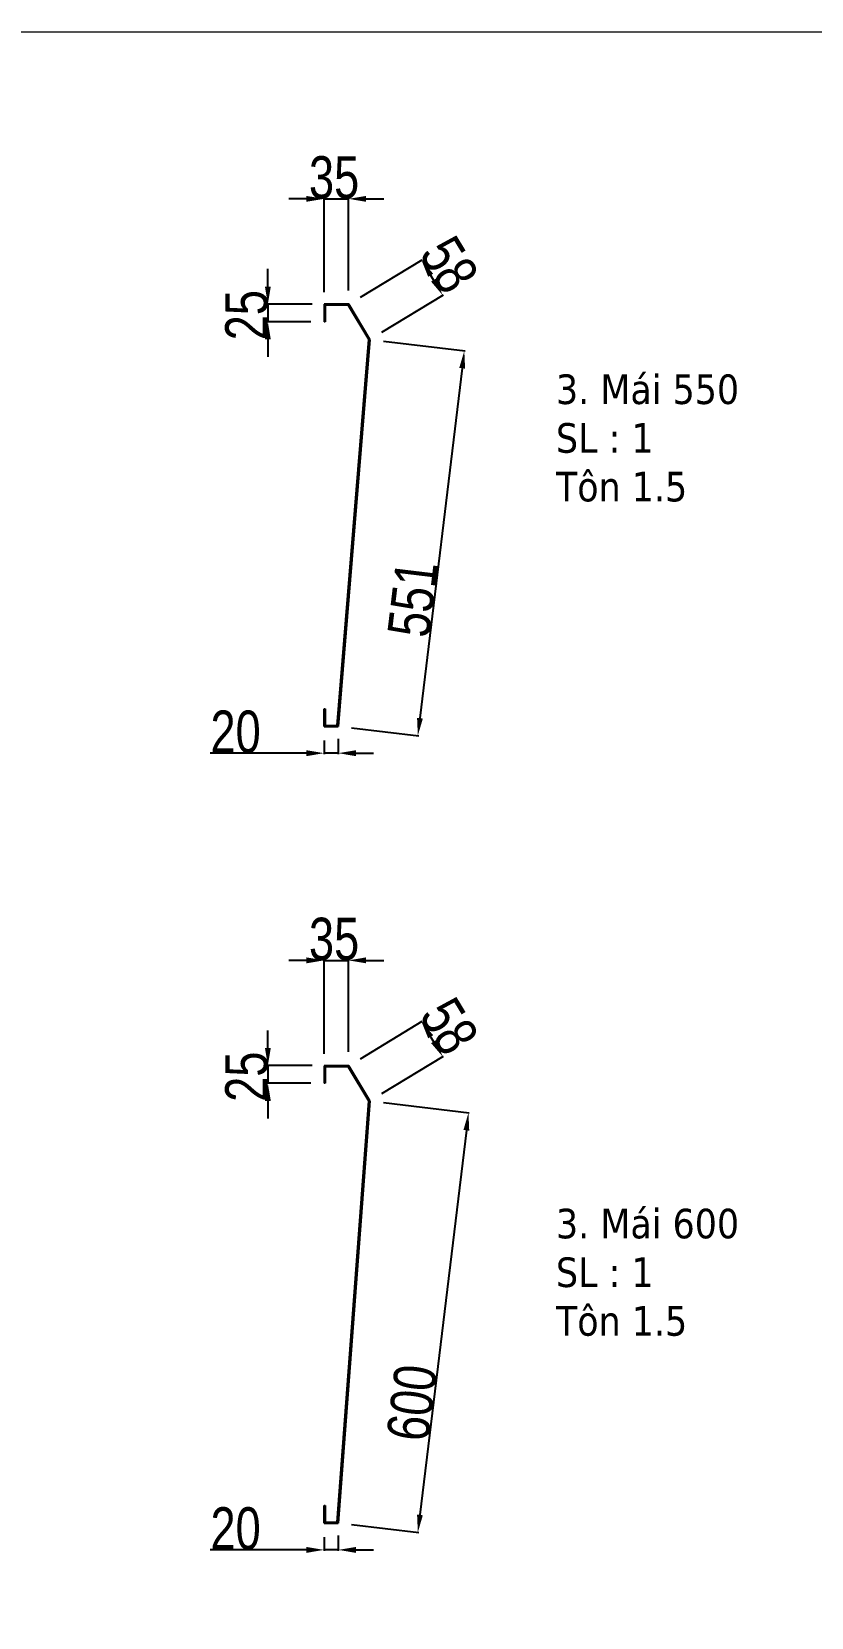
# Model space of a CAD drawing. Header units: inches. Extents: x 21 to 136330, y 8 to 58290.
# Drawn here: x 63461 to 64568, y 37572 to 39824 of the extents above; entities that cross this region are included whole.
import ezdxf
from ezdxf.enums import TextEntityAlignment as Align

# ---------------------------------------------------------------- set-up
doc = ezdxf.new("R2010")
doc.units = ezdxf.units.IN
doc.header["$MEASUREMENT"] = 0
doc.layers.add('0 TĂNG CỨNG', color=7, linetype='Continuous', lineweight=15)
doc.layers.add('@.0.DM. NÉT CHÍNH', color=7, linetype='Continuous')
doc.layers.add('@.DM. KÍCH THƯỚC', color=8, linetype='Continuous', transparency=0.2)
doc.layers.add('@.DM. KÍCH THƯỚC @ 1', color=8, linetype='Continuous', transparency=0.2)
doc.styles.add('ARIAL', font='arial.ttf')
doc.styles.add('Note Text (ISO)', font='tahoma.ttf')
doc.styles.add('roman', font='roman.shx', dxfattribs={"width": 0.8})
doc.styles.add('Tahoma (Input Text)', font='tahoma.ttf')
doc.dimstyles.new('Kích thước Duy Mạnh', dxfattribs={"dimtxt": 30, "dimasz": 25, "dimexe": 1.25, "dimexo": 20, "dimtad": 1, "dimdec": 1, "dimtxsty": 'roman', "dimcen": 2.5, "dimclrd": 8, "dimclre": 8, "dimclrt": 2, "dimadec": 0, "dimazin": 0, "dimtfac": 1, "dimtdec": 1, "dimtix": 1, "dimtmove": 0, "dimatfit": 3, "dimfxl": 1, "dimtfillclr": 1, "dimarcsym": 0})

# ---------------------------------------------------------------- blocks, each defined once
blk = doc.blocks.new('KHUNG KT1')
at = {"color": 7}
blk.add_lwpolyline([(0, 0), (7128, 0), (7128, -5040), (0, -5040)], close=True, dxfattribs=at)
at = {"color": 1, "style": 'Tahoma (Input Text)', "flags": 8}
for tag, p in [('#01', (328.9, -4851.1)), ('#03', (1514.7, -4846.3)), ('#05', (2819, -4851.1)), ('#07', (4424, -4851.1)), ('#09', (5172.9, -4851.1)), ('#02', (189.8, -4995.1)), ('#04', (1755.3, -4995.1)), ('#06', (2727.8, -4995.1)), ('#08', (4382.7, -4995.1)), ('#10', (5172.9, -4995.1))]:
    blk.add_attdef(tag, p, '', height=60, dxfattribs=at)
blk.add_attdef('#11', text='', height=60, dxfattribs=at).set_placement((6996, -4961.6), align=Align.CENTER)
at = {"layer": '0 TĂNG CỨNG', "color": 1, "style": 'ARIAL'}
blk.add_attdef('#12', (852.8, -4987.6), '', height=60, dxfattribs=at)
blk = doc.blocks.new('*D2226')
at = {"layer": '@.DM. KÍCH THƯỚC', "lineweight": -2, "transparency": 16777216}
for p, q in [((63851.2, 39586.9), (63826.2, 39586.9)), ((63876.2, 39586.9), (63911, 39586.9)), ((63936, 39586.9), (63961, 39586.9))]:
    blk.add_line(p, q, dxfattribs=at)
at = {"layer": '@.DM. KÍCH THƯỚC', "color": 8, "lineweight": -2, "transparency": 16777216}
for p, q in [((63876.2, 39454.3), (63876.2, 39588.1)), ((63911, 39456.9), (63911, 39588.1))]:
    blk.add_line(p, q, dxfattribs=at)
at = {"layer": '@.DM. KÍCH THƯỚC', "transparency": 16777216}
for points in [[(63851.2, 39591), (63851.2, 39582.7), (63876.2, 39586.9)], [(63936, 39591), (63936, 39582.7), (63911, 39586.9)]]:
    blk.add_solid(points, dxfattribs=at)
at = {"layer": 'Defpoints', "color": 0, "transparency": 16777216}
for p in [(63911, 39586.9), (63876.2, 39434.3), (63911, 39436.9)]:
    blk.add_point(p, dxfattribs=at)
at = {"layer": '@.DM. KÍCH THƯỚC', "color": 2, "transparency": 16777216, "insert": (63854.8, 39647.5), "char_height": 60, "attachment_point": 1, "style": 'roman'}
blk.add_mtext('35', dxfattribs=at)
blk = doc.blocks.new('*D2227')
at = {"layer": '@.DM. KÍCH THƯỚC', "lineweight": -2, "transparency": 16777216}
for p, q in [((63796.4, 39462.3), (63796.4, 39487.3)), ((63796.4, 39437.3), (63796.4, 39412.3)), ((63796.4, 39387.3), (63796.4, 39362.3))]:
    blk.add_line(p, q, dxfattribs=at)
at = {"layer": '@.DM. KÍCH THƯỚC', "color": 8, "lineweight": -2, "transparency": 16777216}
for p, q in [((63859.2, 39437.3), (63795.2, 39437.3)), ((63857.7, 39412.3), (63795.2, 39412.3))]:
    blk.add_line(p, q, dxfattribs=at)
at = {"layer": '@.DM. KÍCH THƯỚC', "transparency": 16777216}
for points in [[(63792.3, 39462.3), (63800.6, 39462.3), (63796.4, 39437.3)], [(63792.3, 39387.3), (63800.6, 39387.3), (63796.4, 39412.3)]]:
    blk.add_solid(points, dxfattribs=at)
at = {"layer": 'Defpoints', "color": 0, "transparency": 16777216}
for p in [(63879.2, 39437.3), (63796.4, 39412.3), (63877.7, 39412.3)]:
    blk.add_point(p, dxfattribs=at)
at = {"layer": '@.DM. KÍCH THƯỚC', "color": 2, "transparency": 16777216, "insert": (63735.8, 39385.9), "char_height": 60, "attachment_point": 1, "rotation": 90, "style": 'roman'}
blk.add_mtext('25', dxfattribs=at)
blk = doc.blocks.new('*D2228')
at = {"layer": '@.DM. KÍCH THƯỚC', "color": 8, "lineweight": -2, "transparency": 16777216}
for p, q in [((63928.1, 39447.2), (64015.8, 39500.3)), ((63958.2, 39397.6), (64045.9, 39450.7))]:
    blk.add_line(p, q, dxfattribs=at)
at = {"layer": '@.DM. KÍCH THƯỚC', "lineweight": -2, "transparency": 16777216}
blk.add_line((64027.7, 39478.3), (64031.9, 39471.4), dxfattribs=at)
at = {"layer": '@.DM. KÍCH THƯỚC', "transparency": 16777216}
for points in [[(64031.3, 39480.5), (64024.2, 39476.1), (64014.8, 39499.7)], [(64035.4, 39473.6), (64028.3, 39469.3), (64044.8, 39450)]]:
    blk.add_solid(points, dxfattribs=at)
at = {"layer": 'Defpoints', "color": 0, "transparency": 16777216}
for p in [(64044.8, 39450), (63911, 39436.9), (63941.1, 39387.2)]:
    blk.add_point(p, dxfattribs=at)
at = {"layer": '@.DM. KÍCH THƯỚC', "color": 2, "transparency": 16777216, "insert": (64061.5, 39539.5), "char_height": 60, "attachment_point": 1, "rotation": 301.1891, "style": 'roman'}
blk.add_mtext('58', dxfattribs=at)
blk = doc.blocks.new('*D2229')
at = {"layer": '@.DM. KÍCH THƯỚC', "color": 8, "lineweight": -2, "transparency": 16777216}
for p, q in [((63960.9, 39384.8), (64076.7, 39370.9)), ((63915.4, 38835.6), (64010.7, 38824.1))]:
    blk.add_line(p, q, dxfattribs=at)
at = {"layer": '@.DM. KÍCH THƯỚC', "lineweight": -2, "transparency": 16777216}
blk.add_line((64072.5, 39346.2), (64012.5, 38849.1), dxfattribs=at)
at = {"layer": '@.DM. KÍCH THƯỚC', "transparency": 16777216}
for points in [[(64068.3, 39346.7), (64076.6, 39345.7), (64075.5, 39371)], [(64008.4, 38849.6), (64016.6, 38848.6), (64009.5, 38824.3)]]:
    blk.add_solid(points, dxfattribs=at)
at = {"layer": 'Defpoints', "color": 0, "transparency": 16777216}
for p in [(63941.1, 39387.2), (63895.6, 38838), (64009.5, 38824.3)]:
    blk.add_point(p, dxfattribs=at)
at = {"layer": '@.DM. KÍCH THƯỚC', "color": 2, "transparency": 16777216, "insert": (63965.9, 38969.1), "char_height": 60, "attachment_point": 1, "rotation": 83.1212, "style": 'roman'}
blk.add_mtext('551', dxfattribs=at)
blk = doc.blocks.new('*D2230')
at = {"layer": '@.DM. KÍCH THƯỚC', "color": 8, "lineweight": -2, "transparency": 16777216}
for p, q in [((63876.2, 38817.3), (63876.2, 38798.1)), ((63896.5, 38819.9), (63896.5, 38798.1))]:
    blk.add_line(p, q, dxfattribs=at)
at = {"layer": '@.DM. KÍCH THƯỚC', "lineweight": -2, "transparency": 16777216}
for p, q in [((63851.2, 38799.4), (63714.3, 38799.4)), ((63896.5, 38799.4), (63876.2, 38799.4)), ((63921.5, 38799.4), (63946.5, 38799.4))]:
    blk.add_line(p, q, dxfattribs=at)
at = {"layer": '@.DM. KÍCH THƯỚC', "transparency": 16777216}
for points in [[(63851.2, 38803.6), (63851.2, 38795.2), (63876.2, 38799.4)], [(63921.5, 38803.6), (63921.5, 38795.2), (63896.5, 38799.4)]]:
    blk.add_solid(points, dxfattribs=at)
at = {"layer": 'Defpoints', "color": 0, "transparency": 16777216}
for p in [(63876.2, 38837.3), (63896.5, 38839.9), (63876.2, 38799.4)]:
    blk.add_point(p, dxfattribs=at)
at = {"layer": '@.DM. KÍCH THƯỚC', "color": 2, "transparency": 16777216, "insert": (63714.9, 38860), "char_height": 60, "attachment_point": 1, "style": 'roman'}
blk.add_mtext('20', dxfattribs=at)
blk = doc.blocks.new('*D2232')
at = {"layer": '@.DM. KÍCH THƯỚC', "lineweight": -2, "transparency": 16777216}
for p, q in [((63851.2, 38505.1), (63826.2, 38505.1)), ((63876.2, 38505.1), (63911, 38505.1)), ((63936, 38505.1), (63961, 38505.1))]:
    blk.add_line(p, q, dxfattribs=at)
at = {"layer": '@.DM. KÍCH THƯỚC', "color": 8, "lineweight": -2, "transparency": 16777216}
for p, q in [((63876.2, 38372.5), (63876.2, 38506.3)), ((63911, 38375.1), (63911, 38506.3))]:
    blk.add_line(p, q, dxfattribs=at)
at = {"layer": '@.DM. KÍCH THƯỚC', "transparency": 16777216}
for points in [[(63851.2, 38509.3), (63851.2, 38500.9), (63876.2, 38505.1)], [(63936, 38509.3), (63936, 38500.9), (63911, 38505.1)]]:
    blk.add_solid(points, dxfattribs=at)
at = {"layer": 'Defpoints', "color": 0, "transparency": 16777216}
for p in [(63911, 38505.1), (63876.2, 38352.5), (63911, 38355.1)]:
    blk.add_point(p, dxfattribs=at)
at = {"layer": '@.DM. KÍCH THƯỚC', "color": 2, "transparency": 16777216, "insert": (63854.8, 38565.7), "char_height": 60, "attachment_point": 1, "style": 'roman'}
blk.add_mtext('35', dxfattribs=at)
blk = doc.blocks.new('*D2233')
at = {"layer": '@.DM. KÍCH THƯỚC', "lineweight": -2, "transparency": 16777216}
for p, q in [((63796.4, 38380.5), (63796.4, 38405.5)), ((63796.4, 38355.5), (63796.4, 38330.5)), ((63796.4, 38305.5), (63796.4, 38280.5))]:
    blk.add_line(p, q, dxfattribs=at)
at = {"layer": '@.DM. KÍCH THƯỚC', "color": 8, "lineweight": -2, "transparency": 16777216}
for p, q in [((63859.2, 38355.5), (63795.2, 38355.5)), ((63857.7, 38330.5), (63795.2, 38330.5))]:
    blk.add_line(p, q, dxfattribs=at)
at = {"layer": '@.DM. KÍCH THƯỚC', "transparency": 16777216}
for points in [[(63792.3, 38380.5), (63800.6, 38380.5), (63796.4, 38355.5)], [(63792.3, 38305.5), (63800.6, 38305.5), (63796.4, 38330.5)]]:
    blk.add_solid(points, dxfattribs=at)
at = {"layer": 'Defpoints', "color": 0, "transparency": 16777216}
for p in [(63879.2, 38355.5), (63796.4, 38330.5), (63877.7, 38330.5)]:
    blk.add_point(p, dxfattribs=at)
at = {"layer": '@.DM. KÍCH THƯỚC', "color": 2, "transparency": 16777216, "insert": (63735.8, 38304.1), "char_height": 60, "attachment_point": 1, "rotation": 90, "style": 'roman'}
blk.add_mtext('25', dxfattribs=at)
blk = doc.blocks.new('*D2234')
at = {"layer": '@.DM. KÍCH THƯỚC', "color": 8, "lineweight": -2, "transparency": 16777216}
for p, q in [((63928.1, 38365.4), (64015.8, 38418.6)), ((63958.2, 38315.8), (64045.9, 38368.9))]:
    blk.add_line(p, q, dxfattribs=at)
at = {"layer": '@.DM. KÍCH THƯỚC', "lineweight": -2, "transparency": 16777216}
blk.add_line((64027.7, 38396.5), (64031.9, 38389.6), dxfattribs=at)
at = {"layer": '@.DM. KÍCH THƯỚC', "transparency": 16777216}
for points in [[(64031.3, 38398.7), (64024.2, 38394.4), (64014.8, 38417.9)], [(64035.4, 38391.8), (64028.3, 38387.5), (64044.8, 38368.3)]]:
    blk.add_solid(points, dxfattribs=at)
at = {"layer": 'Defpoints', "color": 0, "transparency": 16777216}
for p in [(64044.8, 38368.3), (63911, 38355.1), (63941.1, 38305.4)]:
    blk.add_point(p, dxfattribs=at)
at = {"layer": '@.DM. KÍCH THƯỚC', "color": 2, "transparency": 16777216, "insert": (64061.5, 38457.7), "char_height": 60, "attachment_point": 1, "rotation": 301.1891, "style": 'roman'}
blk.add_mtext('58', dxfattribs=at)
blk = doc.blocks.new('*D2235')
at = {"layer": '@.DM. KÍCH THƯỚC', "color": 8, "lineweight": -2, "transparency": 16777216}
for p, q in [((63960.9, 38303), (64082.6, 38288.4)), ((63915.4, 37703.8), (64010.7, 37692.3))]:
    blk.add_line(p, q, dxfattribs=at)
at = {"layer": '@.DM. KÍCH THƯỚC', "lineweight": -2, "transparency": 16777216}
blk.add_line((64078.4, 38263.7), (64012.5, 37717.3), dxfattribs=at)
at = {"layer": '@.DM. KÍCH THƯỚC', "transparency": 16777216}
for points in [[(64074.3, 38264.2), (64082.5, 38263.2), (64081.4, 38288.5)], [(64008.4, 37717.8), (64016.6, 37716.8), (64009.5, 37692.5)]]:
    blk.add_solid(points, dxfattribs=at)
at = {"layer": 'Defpoints', "color": 0, "transparency": 16777216}
for p in [(63941.1, 38305.4), (63895.6, 37706.2), (64009.5, 37692.5)]:
    blk.add_point(p, dxfattribs=at)
at = {"layer": '@.DM. KÍCH THƯỚC', "color": 2, "transparency": 16777216, "insert": (63964.7, 37827.1), "char_height": 60, "attachment_point": 1, "rotation": 83.1212, "style": 'roman'}
blk.add_mtext('600', dxfattribs=at)
blk = doc.blocks.new('*D2236')
at = {"layer": '@.DM. KÍCH THƯỚC', "color": 8, "lineweight": -2, "transparency": 16777216}
for p, q in [((63876.2, 37685.5), (63876.2, 37666.4)), ((63896.5, 37688.1), (63896.5, 37666.4))]:
    blk.add_line(p, q, dxfattribs=at)
at = {"layer": '@.DM. KÍCH THƯỚC', "lineweight": -2, "transparency": 16777216}
for p, q in [((63851.2, 37667.6), (63714.3, 37667.6)), ((63896.5, 37667.6), (63876.2, 37667.6)), ((63921.5, 37667.6), (63946.5, 37667.6))]:
    blk.add_line(p, q, dxfattribs=at)
at = {"layer": '@.DM. KÍCH THƯỚC', "transparency": 16777216}
for points in [[(63851.2, 37671.8), (63851.2, 37663.4), (63876.2, 37667.6)], [(63921.5, 37671.8), (63921.5, 37663.4), (63896.5, 37667.6)]]:
    blk.add_solid(points, dxfattribs=at)
at = {"layer": 'Defpoints', "color": 0, "transparency": 16777216}
for p in [(63896.5, 37708.1), (63876.2, 37705.5), (63876.2, 37667.6)]:
    blk.add_point(p, dxfattribs=at)
at = {"layer": '@.DM. KÍCH THƯỚC', "color": 2, "transparency": 16777216, "insert": (63714.9, 37728.2), "char_height": 60, "attachment_point": 1, "style": 'roman'}
blk.add_mtext('20', dxfattribs=at)

msp = doc.modelspace()

# ---------------------------------------------------------------- linework, layer by layer
at = {"layer": '@.0.DM. NÉT CHÍNH', "color": 0}
for p, q in [((63876.2249, 39437.2577), (63876.2248, 39412.2577)), ((63911.2249, 39437.2577), (63876.2249, 39437.2577)), ((63877.7249, 39435.7577), (63877.7248, 39412.2577)), ((63910.3756, 39435.7577), (63877.7249, 39435.7577)), ((63910.3756, 39435.7577), (63939.6752, 39386.9254)), ((63941.2253, 39387.2574), (63911.2249, 39437.2577)), ((63877.7248, 39412.2577), (63876.2248, 39412.2577)), ((63894.8928, 38838.7576), (63939.6752, 39386.9254)), ((63941.2253, 39387.2574), (63896.2248, 38837.2576)), ((63876.2248, 38838.7576), (63876.2248, 38837.2576)), ((63876.2248, 38838.7576), (63894.8928, 38838.7576)), ((63876.2248, 38837.2576), (63896.2248, 38837.2576)), ((63876.2249, 38355.4799), (63876.2248, 38330.4799)), ((63911.2249, 38355.4798), (63876.2249, 38355.4799)), ((63877.7249, 38353.9799), (63877.7248, 38330.4799)), ((63910.3756, 38353.9798), (63877.7249, 38353.9799)), ((63910.3756, 38353.9798), (63939.6752, 38305.1476)), ((63941.2253, 38305.4795), (63911.2249, 38355.4798)), ((63877.7248, 38330.4799), (63876.2248, 38330.4799)), ((63894.8928, 37706.9797), (63939.6752, 38305.1476)), ((63941.2253, 38305.4795), (63896.2248, 37705.4797)), ((63876.2248, 37706.9798), (63876.2248, 37705.4798)), ((63876.2248, 37706.9798), (63894.8928, 37706.9797)), ((63876.2248, 37705.4798), (63896.2248, 37705.4797))]:
    msp.add_line(p, q, dxfattribs=at)
at = {"layer": '@.0.DM. NÉT CHÍNH'}
for p, q in [((63876.2248, 38837.2576), (63876.2248, 38862.2576)), ((63876.2248, 38862.2576), (63877.7248, 38862.2576)), ((63877.7248, 38862.2576), (63877.725, 38838.7576)), ((63876.2248, 37705.4798), (63876.2248, 37730.4798)), ((63876.2248, 37730.4798), (63877.7248, 37730.4798)), ((63877.7248, 37730.4798), (63877.725, 37706.9798))]:
    msp.add_line(p, q, dxfattribs=at)

# ---------------------------------------------------------------- block references
at = {"layer": '0 TĂNG CỨNG', "color": 1, "xscale": 0.8792977987369557, "yscale": 0.8792977987369557, "zscale": 0.8792977987369557}
msp.add_blockref('KHUNG KT1', (61724.2253, 39824.3046), dxfattribs=at)

# ---------------------------------------------------------------- texts
at = {"layer": '@.0.DM. NÉT CHÍNH', "color": 2, "char_height": 42, "width": 551.411705, "attachment_point": 1, "line_spacing_factor": 0.987884, "style": 'Note Text (ISO)'}
for s, insert in [('3. Mái 550\\PSL : 1\\PTôn 1.5', (64205.6701, 39337.4187)), ('3. Mái 600\\PSL : 1\\PTôn 1.5', (64205.6701, 38152.2336))]:
    msp.add_mtext(s, dxfattribs=dict(at, insert=insert))

# ---------------------------------------------------------------- dimensions: what is measured, and where the dimension line sits
at = {"layer": '@.DM. KÍCH THƯỚC @ 1', "color": 0}
for base, p1, p2, picture, middle in [((63911.0044, 39586.8683), (63876.2249, 39434.2577), (63911.0044, 39436.8683), '*D2226', (63893.6146, 39586.8683)), ((63876.2248, 38799.3945), (63896.5398, 38839.903), (63876.2248, 38837.2576), '*D2230', (63753.7606, 38799.3945)), ((63911.0044, 38505.0904), (63876.2249, 38352.4799), (63911.0044, 38355.0904), '*D2232', (63893.6146, 38505.0904)), ((63876.2248, 37667.6166), (63896.5398, 37708.1251), (63876.2248, 37705.4798), '*D2236', (63753.7606, 37667.6166))]:
    dim = msp.add_linear_dim(base=base, p1=p1, p2=p2, dimstyle='Kích thước Duy Mạnh', override={"dimscale": 1, "dimtxt": 60, "dimdec": 0, "dimclrd": 256, "dimtdec": 0, "dimtix": 1, "dimtofl": 1, "dimtmove": 0, "dimatfit": 1}, dxfattribs=at)
    dim.commit()
    dim.dimension.update_dxf_attribs({"geometry": picture, "text_midpoint": middle, "dimtype": 128})
for base, p1, p2, angle, override, picture, middle in [((64044.8221, 39450.0362), (63911.0044, 39436.8683), (63941.0585, 39387.2217), 121.1891039, {"dimscale": 1, "dimtxt": 60, "dimdec": 0, "dimclrd": 256, "dimtdec": 0, "dimtix": 1, "dimtofl": 1, "dimtmove": 0, "dimatfit": 1}, '*D2228', (64029.795, 39474.8595)), ((63796.4476, 39412.2577), (63879.2249, 39437.2577), (63877.7248, 39412.2577), 270, {"dimscale": 1, "dimtxt": 60, "dimdec": 0, "dimclrd": 256, "dimtdec": 0, "dimtix": 1, "dimtofl": 1, "dimtmove": 0, "dimatfit": 1}, '*D2227', (63796.4476, 39424.7577)), ((64009.5011, 38824.2678), (63941.0585, 39387.2217), (63895.5528, 38838.0144), 83.1211609, {"dimscale": 1, "dimtxt": 60, "dimdec": 0, "dimclrd": 256, "dimtdec": 0, "dimtix": 1, "dimtofl": 0, "dimtmove": 0, "dimatfit": 1}, '*D2229', (64032.2539, 39012.8715)), ((64044.8221, 38368.2583), (63911.0044, 38355.0904), (63941.0585, 38305.4438), 121.1891039, {"dimscale": 1, "dimtxt": 60, "dimdec": 0, "dimclrd": 256, "dimtdec": 0, "dimtix": 1, "dimtofl": 1, "dimtmove": 0, "dimatfit": 1}, '*D2234', (64029.795, 38393.0816)), ((63796.4476, 38330.4799), (63879.2249, 38355.4799), (63877.7248, 38330.4799), 270, {"dimscale": 1, "dimtxt": 60, "dimdec": 0, "dimclrd": 256, "dimtdec": 0, "dimtix": 1, "dimtofl": 1, "dimtmove": 0, "dimatfit": 1}, '*D2233', (63796.4476, 38342.9799)), ((64009.5011, 37692.49), (63941.0585, 38305.4438), (63895.5528, 37706.2365), 83.1211609, {"dimscale": 1, "dimtxt": 60, "dimdec": 0, "dimclrd": 256, "dimtdec": 0, "dimtix": 1, "dimtofl": 0, "dimtmove": 0, "dimatfit": 1}, '*D2235', (64032.2539, 37881.0936))]:
    dim = msp.add_linear_dim(base=base, p1=p1, p2=p2, angle=angle, dimstyle='Kích thước Duy Mạnh', override=override, dxfattribs=at)
    dim.commit()
    dim.dimension.update_dxf_attribs({"geometry": picture, "text_midpoint": middle, "dimtype": 128})

doc.saveas('drawing.dxf')
